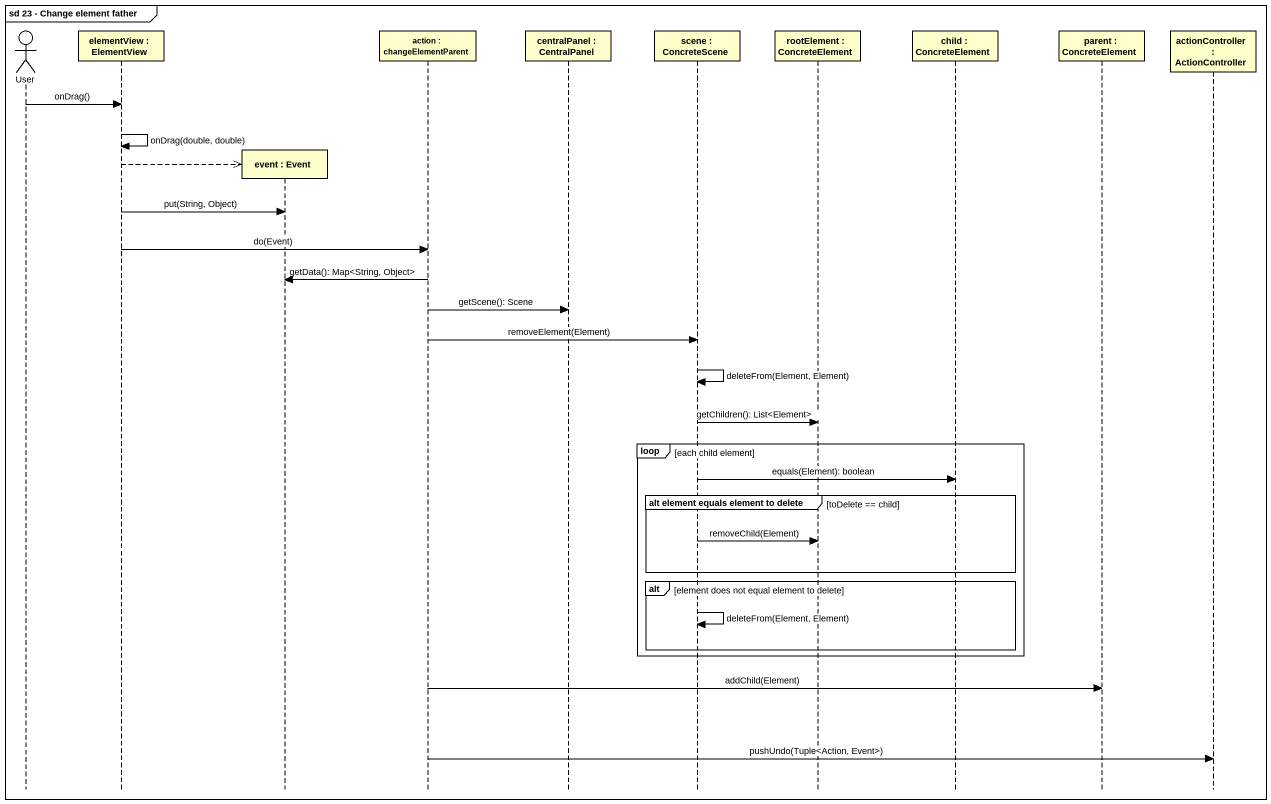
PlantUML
@startuml
mainframe sd 23 - Change element father
hide footbox
actor User
participant "elementView : ElementView" as elementView
participant "event : Event" as event
participant "action : changeElementParent" as action_
participant "centralPanel : CentralPanel" as centralPanel
participant "scene : ConcreteScene" as scene
participant "rootElement : ConcreteElement" as rootElement
participant "child : ConcreteElement" as child
participant "parent : ConcreteElement" as parent
participant "actionController : ActionController" as actionController

User -> elementView : onDrag()
elementView -> elementView : onDrag(double, double)
elementView -->> event **
elementView -> event : put(String, Object)
elementView -> action_ : do(Event)
action_ -> event : getData(): Map<String, Object>
action_ -> centralPanel : getScene(): Scene
action_ -> scene : removeElement(Element)
scene -> scene : deleteFrom(Element, Element)
scene -> rootElement : getChildren(): List<Element>
loop each child element
  scene -> child : equals(Element): boolean
  group alt element equals element to delete [toDelete == child]
    scene -> rootElement : removeChild(Element)
  end
  alt element does not equal element to delete
    scene -> scene : deleteFrom(Element, Element)
  end
end
action_ -> parent : addChild(Element)
action_ -> actionController : pushUndo(Tuple<Action, Event>)
@enduml
